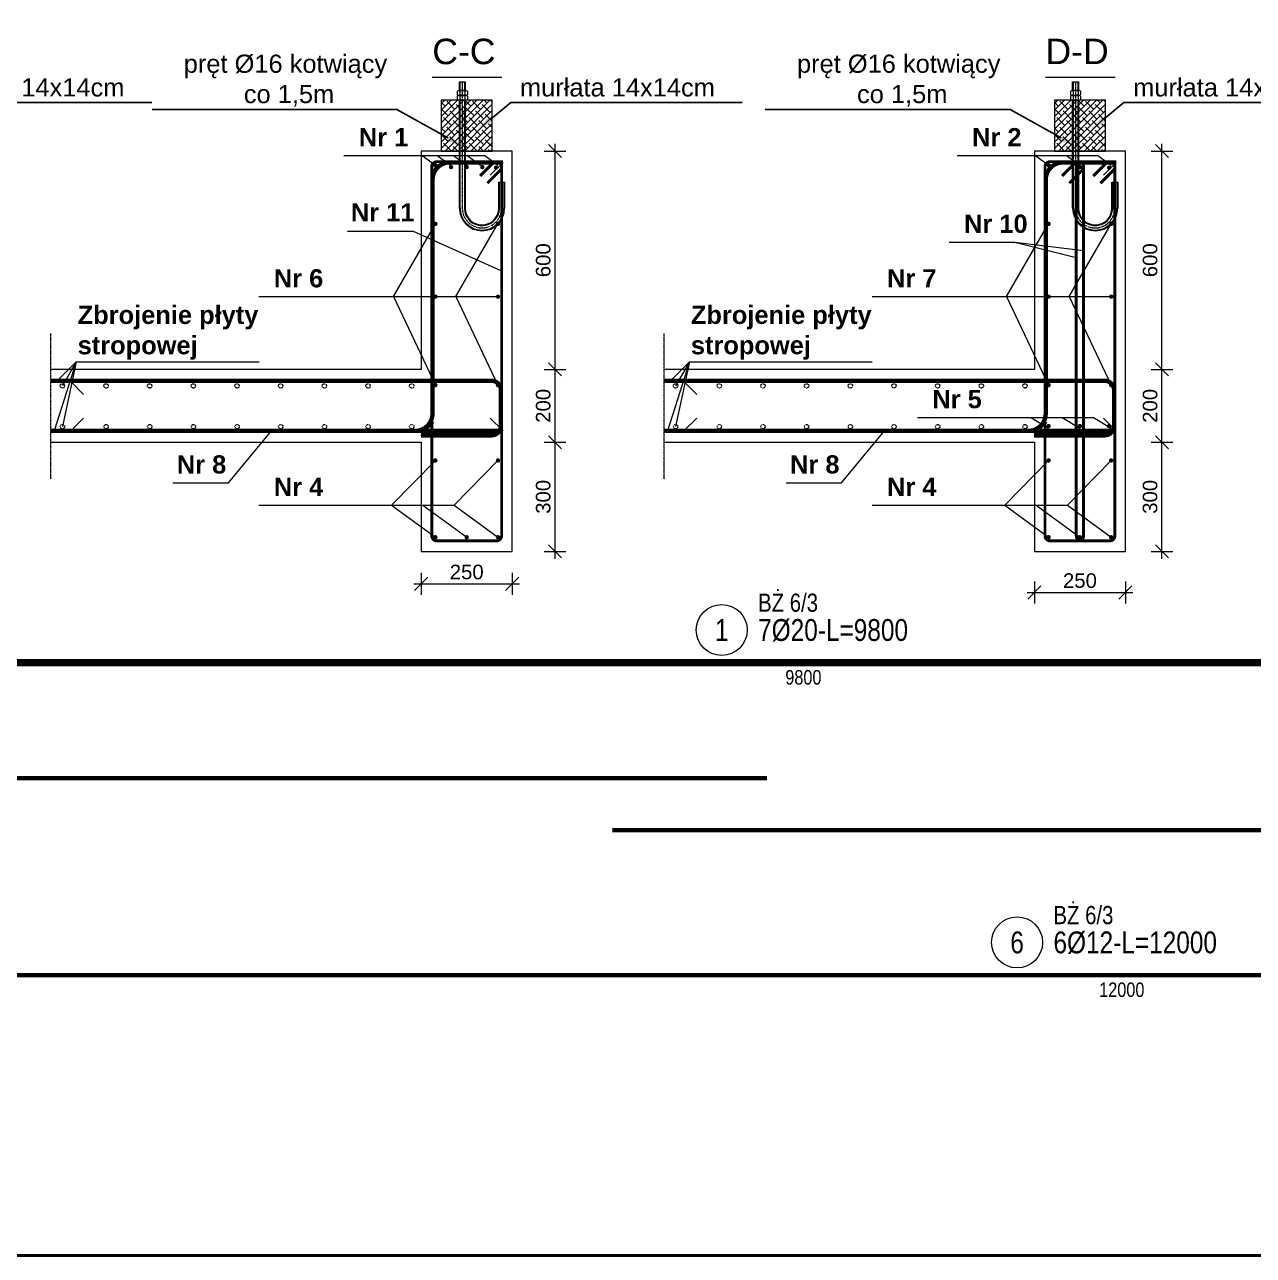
# Model space of a CAD drawing. Header units: millimetres. Extents: x 647 to 146539, y -131215 to 59.
# Drawn here: x 69720 to 73096, y -12172 to -8790 of the extents above; entities that cross this region are included whole.
import ezdxf
from ezdxf import colors
from ezdxf.entities.mleader import LeaderData, LeaderLine
from ezdxf.enums import TextEntityAlignment as Align
from ezdxf.math import Vec2, Vec3

# ---------------------------------------------------------------- set-up
doc = ezdxf.new("R2010")
doc.units = ezdxf.units.MM
doc.linetypes.add('DASHDOT', pattern=[1, 0.5, -0.25, 0, -0.25])
doc.linetypes.add('DASHED', pattern=[0.75, 0.5, -0.25])
doc.layers.get('Defpoints').update_dxf_attribs({"color": 2, "lineweight": 50})
for name, color, linetype, lineweight in [('e-cad_opisy', 2, 'Continuous', 18), ('e-cad_prety_widok', 1, 'Continuous', 40), ('G-Bloki', 221, 'Continuous', 5), ('G-Kreskowanie', 9, 'Continuous', 5), ('G-Obrys', 3, 'Continuous', 20), ('G-Opisy', 2, 'Continuous', 18), ('G-Osie', 6, 'DASHDOT', 9), ('G-Podkład', 9, 'Continuous', 13), ('G-Przerywana', 8, 'DASHED', 15), ('G-Ramka', 5, 'Continuous', 40), ('G-Wymiary', 4, 'Continuous', 9)]:
    doc.layers.add(name, color=color, linetype=linetype, lineweight=lineweight)
doc.layers.add('e-cad_rzutnie', color=61, linetype='Continuous', lineweight=5, plot=False)
doc.layers.add('G-Prety', color=1, linetype='Continuous')
doc.styles.add('Arial-GG', font='arial.ttf')
doc.styles.add('e-cad_1', font='arial.ttf')
doc.styles.get("Standard").update_dxf_attribs({"font": 'arial.ttf'})
doc.dimstyles.new('e-cad_1_20_[mm]', dxfattribs={"dimscale": 20, "dimtxt": 2, "dimasz": 1.8, "dimexe": 1.5, "dimexo": 0, "dimgap": 0.6, "dimtad": 1, "dimdec": 1, "dimrnd": 1, "dimtxsty": 'Arial-GG', "dimblk": 'OBLIQUE', "dimcen": 0, "dimdle": 1, "dimclrd": 4, "dimclre": 4, "dimclrt": 7, "dimadec": 1, "dimazin": 0, "dimtfac": 1, "dimtdec": 1, "dimtix": 1, "dimtmove": 0, "dimatfit": 2, "dimfxl": 1.5, "dimfxlon": 1, "dimlwd": -1, "dimlwe": -1, "dimarcsym": 0})

# ---------------------------------------------------------------- blocks, each defined once
blk = doc.blocks.new('_Oblique')
at = {"color": 0, "linetype": 'ByBlock', "lineweight": -2}
blk.add_line((-0.5, -0.5), (0.5, 0.5), dxfattribs=at)
blk = doc.blocks.new('*D792')
at = {"layer": 'Defpoints', "color": 0, "ltscale": 0.8, "transparency": 16777216}
for p in [(72494.4, -9937.7), (72844.7, -9937.7), (72744.4, -10237.7)]:
    blk.add_point(p, dxfattribs=at)
at = {"layer": 'G-Wymiary', "color": 4, "ltscale": 0.8, "transparency": 16777216}
for p, q in [((72814.7, -9937.7), (72874.7, -9937.7)), ((72844.7, -10257.7), (72844.7, -9917.7)), ((72814.7, -10237.7), (72874.7, -10237.7))]:
    blk.add_line(p, q, dxfattribs=at)
at = {"layer": 'G-Wymiary', "color": 4, "ltscale": 0.8, "transparency": 16777216, "xscale": 36, "yscale": 36, "zscale": 36}
for p, rotation in [((72844.7, -9937.7), 90), ((72844.7, -10237.7), 270)]:
    blk.add_blockref('_Oblique', p, dxfattribs=dict(at, rotation=rotation))
at = {"layer": 'G-Wymiary', "color": 7, "ltscale": 0.8, "transparency": 16777216, "insert": (72812.2, -10087.7), "char_height": 40, "attachment_point": 5, "rotation": 90, "style": 'Arial-GG'}
blk.add_mtext('300', dxfattribs=at)
blk = doc.blocks.new('*D793')
at = {"layer": 'Defpoints', "color": 0, "ltscale": 0.8, "transparency": 16777216}
for p in [(72494.4, -9737.7), (72844.7, -9737.7), (72494.4, -9937.7)]:
    blk.add_point(p, dxfattribs=at)
at = {"layer": 'G-Wymiary', "color": 4, "ltscale": 0.8, "transparency": 16777216}
for p, q in [((72814.7, -9737.7), (72874.7, -9737.7)), ((72844.7, -9957.7), (72844.7, -9717.7)), ((72814.7, -9937.7), (72874.7, -9937.7))]:
    blk.add_line(p, q, dxfattribs=at)
at = {"layer": 'G-Wymiary', "color": 4, "ltscale": 0.8, "transparency": 16777216, "xscale": 36, "yscale": 36, "zscale": 36}
for p, rotation in [((72844.7, -9737.7), 90), ((72844.7, -9937.7), 270)]:
    blk.add_blockref('_Oblique', p, dxfattribs=dict(at, rotation=rotation))
at = {"layer": 'G-Wymiary', "color": 7, "ltscale": 0.8, "transparency": 16777216, "insert": (72812.3, -9837.7), "char_height": 40, "attachment_point": 5, "rotation": 90, "style": 'Arial-GG'}
blk.add_mtext('200', dxfattribs=at)
blk = doc.blocks.new('*D794')
at = {"layer": 'Defpoints', "color": 0, "ltscale": 0.8, "transparency": 16777216}
for p in [(72744.4, -9137.7), (72844.7, -9137.7), (72494.4, -9737.7)]:
    blk.add_point(p, dxfattribs=at)
at = {"layer": 'G-Wymiary', "color": 4, "ltscale": 0.8, "transparency": 16777216}
for p, q in [((72844.7, -9757.7), (72844.7, -9117.7)), ((72814.7, -9137.7), (72874.7, -9137.7)), ((72814.7, -9737.7), (72874.7, -9737.7))]:
    blk.add_line(p, q, dxfattribs=at)
at = {"layer": 'G-Wymiary', "color": 4, "ltscale": 0.8, "transparency": 16777216, "xscale": 36, "yscale": 36, "zscale": 36}
for p, rotation in [((72844.7, -9137.7), 90), ((72844.7, -9737.7), 270)]:
    blk.add_blockref('_Oblique', p, dxfattribs=dict(at, rotation=rotation))
at = {"layer": 'G-Wymiary', "color": 7, "ltscale": 0.8, "transparency": 16777216, "insert": (72812.3, -9437.7), "char_height": 40, "attachment_point": 5, "rotation": 90, "style": 'Arial-GG'}
blk.add_mtext('600', dxfattribs=at)
blk = doc.blocks.new('*D795')
at = {"layer": 'Defpoints', "color": 0, "ltscale": 0.8, "transparency": 16777216}
for p in [(72494.4, -10237.7), (72744.4, -10237.7), (72744.4, -10350.5)]:
    blk.add_point(p, dxfattribs=at)
at = {"layer": 'G-Wymiary', "color": 4, "ltscale": 0.8, "transparency": 16777216}
for p, q in [((72494.4, -10320.5), (72494.4, -10380.5)), ((72744.4, -10320.5), (72744.4, -10380.5)), ((72474.4, -10350.5), (72764.4, -10350.5))]:
    blk.add_line(p, q, dxfattribs=at)
at = {"layer": 'G-Wymiary', "color": 4, "ltscale": 0.8, "transparency": 16777216, "xscale": 36, "yscale": 36, "zscale": 36, "rotation": 180}
blk.add_blockref('_Oblique', (72494.4, -10350.5), dxfattribs=at)
at = {"layer": 'G-Wymiary', "color": 4, "ltscale": 0.8, "transparency": 16777216, "xscale": 36, "yscale": 36, "zscale": 36}
blk.add_blockref('_Oblique', (72744.4, -10350.5), dxfattribs=at)
at = {"layer": 'G-Wymiary', "color": 7, "ltscale": 0.8, "transparency": 16777216, "insert": (72619.4, -10318.1), "char_height": 40, "attachment_point": 5, "style": 'Arial-GG'}
blk.add_mtext('250', dxfattribs=at)
blk = doc.blocks.new('*D796')
at = {"layer": 'Defpoints', "color": 0, "ltscale": 0.8, "transparency": 16777216}
for p in [(70809.4, -9937.7), (71177.1, -9937.7), (71059.4, -10237.7)]:
    blk.add_point(p, dxfattribs=at)
at = {"layer": 'G-Wymiary', "color": 4, "ltscale": 0.8, "transparency": 16777216}
for p, q in [((71147.1, -9937.7), (71207.1, -9937.7)), ((71177.1, -10257.7), (71177.1, -9917.7)), ((71147.1, -10237.7), (71207.1, -10237.7))]:
    blk.add_line(p, q, dxfattribs=at)
at = {"layer": 'G-Wymiary', "color": 4, "ltscale": 0.8, "transparency": 16777216, "xscale": 36, "yscale": 36, "zscale": 36}
for p, rotation in [((71177.1, -9937.7), 90), ((71177.1, -10237.7), 270)]:
    blk.add_blockref('_Oblique', p, dxfattribs=dict(at, rotation=rotation))
at = {"layer": 'G-Wymiary', "color": 7, "ltscale": 0.8, "transparency": 16777216, "insert": (71144.7, -10087.7), "char_height": 40, "attachment_point": 5, "rotation": 90, "style": 'Arial-GG'}
blk.add_mtext('300', dxfattribs=at)
blk = doc.blocks.new('*D797')
at = {"layer": 'Defpoints', "color": 0, "ltscale": 0.8, "transparency": 16777216}
for p in [(70809.4, -9737.7), (71177.1, -9737.7), (70809.4, -9937.7)]:
    blk.add_point(p, dxfattribs=at)
at = {"layer": 'G-Wymiary', "color": 4, "ltscale": 0.8, "transparency": 16777216}
for p, q in [((71147.1, -9737.7), (71207.1, -9737.7)), ((71177.1, -9957.7), (71177.1, -9717.7)), ((71147.1, -9937.7), (71207.1, -9937.7))]:
    blk.add_line(p, q, dxfattribs=at)
at = {"layer": 'G-Wymiary', "color": 4, "ltscale": 0.8, "transparency": 16777216, "xscale": 36, "yscale": 36, "zscale": 36}
for p, rotation in [((71177.1, -9737.7), 90), ((71177.1, -9937.7), 270)]:
    blk.add_blockref('_Oblique', p, dxfattribs=dict(at, rotation=rotation))
at = {"layer": 'G-Wymiary', "color": 7, "ltscale": 0.8, "transparency": 16777216, "insert": (71144.7, -9837.7), "char_height": 40, "attachment_point": 5, "rotation": 90, "style": 'Arial-GG'}
blk.add_mtext('200', dxfattribs=at)
blk = doc.blocks.new('*D798')
at = {"layer": 'Defpoints', "color": 0, "ltscale": 0.8, "transparency": 16777216}
for p in [(71059.4, -9137.7), (71177.1, -9137.7), (70809.4, -9737.7)]:
    blk.add_point(p, dxfattribs=at)
at = {"layer": 'G-Wymiary', "color": 4, "ltscale": 0.8, "transparency": 16777216}
for p, q in [((71177.1, -9757.7), (71177.1, -9117.7)), ((71147.1, -9137.7), (71207.1, -9137.7)), ((71147.1, -9737.7), (71207.1, -9737.7))]:
    blk.add_line(p, q, dxfattribs=at)
at = {"layer": 'G-Wymiary', "color": 4, "ltscale": 0.8, "transparency": 16777216, "xscale": 36, "yscale": 36, "zscale": 36}
for p, rotation in [((71177.1, -9137.7), 90), ((71177.1, -9737.7), 270)]:
    blk.add_blockref('_Oblique', p, dxfattribs=dict(at, rotation=rotation))
at = {"layer": 'G-Wymiary', "color": 7, "ltscale": 0.8, "transparency": 16777216, "insert": (71144.7, -9437.7), "char_height": 40, "attachment_point": 5, "rotation": 90, "style": 'Arial-GG'}
blk.add_mtext('600', dxfattribs=at)
blk = doc.blocks.new('*D799')
at = {"layer": 'Defpoints', "color": 0, "ltscale": 0.8, "transparency": 16777216}
for p in [(70809.4, -10237.7), (71059.4, -10237.7), (71059.4, -10326.8)]:
    blk.add_point(p, dxfattribs=at)
at = {"layer": 'G-Wymiary', "color": 4, "ltscale": 0.8, "transparency": 16777216}
for p, q in [((70809.4, -10296.8), (70809.4, -10356.8)), ((71059.4, -10296.8), (71059.4, -10356.8)), ((70789.4, -10326.8), (71079.4, -10326.8))]:
    blk.add_line(p, q, dxfattribs=at)
at = {"layer": 'G-Wymiary', "color": 4, "ltscale": 0.8, "transparency": 16777216, "xscale": 36, "yscale": 36, "zscale": 36, "rotation": 180}
blk.add_blockref('_Oblique', (70809.4, -10326.8), dxfattribs=at)
at = {"layer": 'G-Wymiary', "color": 4, "ltscale": 0.8, "transparency": 16777216, "xscale": 36, "yscale": 36, "zscale": 36}
blk.add_blockref('_Oblique', (71059.4, -10326.8), dxfattribs=at)
at = {"layer": 'G-Wymiary', "color": 7, "ltscale": 0.8, "transparency": 16777216, "insert": (70934.4, -10294.4), "char_height": 40, "attachment_point": 5, "style": 'Arial-GG'}
blk.add_mtext('250', dxfattribs=at)
blk = doc.blocks.new('e-cad_ZelbetOpis_7')
blk.add_circle((5, 4.5), 3.5)
at = {"layer": 'e-cad_opisy', "style": 'e-cad_1', "width": 0.8}
blk.add_attdef('NR', text='', height=3, dxfattribs=at).set_placement((5, 3), align=Align.CENTER)
for tag, p in [('OPIS_1', (10, 3)), ('UWAGI', (10, -6))]:
    blk.add_attdef(tag, p, '', height=3, dxfattribs=at)
at = {"layer": 'e-cad_opisy', "style": 'e-cad_1', "width": 0.8, "flags": 1}
for tag, p in [('SREDNICA', (0, -15)), ('DLUGOSC', (0, -20)), ('SZT', (0, -25)), ('GATUNEK_STALI', (0, -30)), ('KLASA_STALI', (0, -35)), ('OPIS_2', (0, -40)), ('KOD', (0, -50)), ('HAK_1', (0, -55)), ('HAK_2', (0, -60)), ('A', (0, -65)), ('B', (0, -70)), ('C', (0, -75)), ('D', (0, -80)), ('E', (0, -85)), ('F', (0, -90)), ('R', (0, -95)), ('HAK_1_DLUGOSC', (0, -100)), ('HAK_2_DLUGOSC', (0, -105)), ('KIERUNEK', (0, -110))]:
    blk.add_attdef(tag, p, '', height=3, dxfattribs=at)
at = {"layer": 'e-cad_rzutnie', "style": 'e-cad_1', "width": 0.8}
blk.add_attdef('POZYCJA', (10, 7), '', height=2.5, dxfattribs=at)

msp = doc.modelspace()

# ---------------------------------------------------------------- hatches: boundary and pattern name
at = {"layer": 'G-Kreskowanie', "ltscale": 0.8}
h = msp.add_hatch(dxfattribs=at)
h.set_pattern_fill('ANSI38', color=256, scale=100, style=0)
h.set_pattern_definition([(45, (-1464916.787, 750144.358), (-8.838834765, 8.838834765), []), (135, (-1464916.787, 750144.358), (-26.51650429, 8.838834765), [31.25, -18.75])])
h.paths.add_polyline_path([(70864.37, -8997.73), (70864.37, -9137.73), (71004.37, -9137.73), (71004.37, -8997.73)])
h = msp.add_hatch(dxfattribs=at)
h.set_pattern_fill('ANSI38', color=256, scale=100, style=0)
h.set_pattern_definition([(45, (-1463231.76, 750144.358), (-8.838834765, 8.838834765), []), (135, (-1463231.76, 750144.358), (-26.51650429, 8.838834765), [31.25, -18.75])])
h.paths.add_polyline_path([(72549.4, -8997.73), (72549.4, -9137.73), (72689.4, -9137.73), (72689.4, -8997.73)])
at = {"layer": 'G-Kreskowanie'}
h = msp.add_hatch(color=256, dxfattribs=at)
edge = h.paths.add_edge_path()
edge.add_arc((70848.36, -9176.72), 6, 0, 360)
h = msp.add_hatch(color=256, dxfattribs=at)
edge = h.paths.add_edge_path()
edge.add_arc((70891.36, -9181.7), 6, 0, 360)
h = msp.add_hatch(color=256, dxfattribs=at)
edge = h.paths.add_edge_path()
edge.add_arc((70934.36, -9181.7), 6, 0, 360)
h = msp.add_hatch(color=256, dxfattribs=at)
edge = h.paths.add_edge_path()
edge.add_arc((70977.36, -9181.7), 6, 0, 360)
h = msp.add_hatch(color=256, dxfattribs=at)
edge = h.paths.add_edge_path()
edge.add_arc((71014.94, -9183.34), 6, 0, 360)
h = msp.add_hatch(color=256, dxfattribs=at)
edge = h.paths.add_edge_path()
edge.add_arc((72533.39, -9176.72), 6, 0, 360)
h = msp.add_hatch(color=256, dxfattribs=at)
edge = h.paths.add_edge_path()
edge.add_arc((72619.39, -9181.7), 6, 0, 360)
h = msp.add_hatch(color=256, dxfattribs=at)
edge = h.paths.add_edge_path()
edge.add_arc((72699.96, -9183.34), 6, 0, 360)
h = msp.add_hatch(color=256, dxfattribs=at)
edge = h.paths.add_edge_path()
edge.add_arc((70848.36, -9337.72), 6, 0, 360)
h = msp.add_hatch(color=256, dxfattribs=at)
edge = h.paths.add_edge_path()
edge.add_arc((71020.36, -9337.72), 6, 0, 360)
h = msp.add_hatch(color=256, dxfattribs=at)
edge = h.paths.add_edge_path()
edge.add_arc((72533.39, -9337.72), 6, 0, 360)
h = msp.add_hatch(color=256, dxfattribs=at)
edge = h.paths.add_edge_path()
edge.add_arc((72705.39, -9337.72), 6, 0, 360)
h = msp.add_hatch(color=256, dxfattribs=at)
edge = h.paths.add_edge_path()
edge.add_arc((70848.36, -9537.72), 6, 0, 360)
h = msp.add_hatch(color=256, dxfattribs=at)
edge = h.paths.add_edge_path()
edge.add_arc((71020.36, -9537.72), 6, 0, 360)
h = msp.add_hatch(color=256, dxfattribs=at)
edge = h.paths.add_edge_path()
edge.add_arc((72533.39, -9537.72), 6, 0, 360)
h = msp.add_hatch(color=256, dxfattribs=at)
edge = h.paths.add_edge_path()
edge.add_arc((72705.39, -9537.72), 6, 0, 360)
h = msp.add_hatch(color=256, dxfattribs=at)
edge = h.paths.add_edge_path()
edge.add_arc((70848.36, -9780.72), 6, 0, 360)
h = msp.add_hatch(color=256, dxfattribs=at)
edge = h.paths.add_edge_path()
edge.add_arc((71020.36, -9780.72), 6, 0, 360)
h = msp.add_hatch(color=256, dxfattribs=at)
edge = h.paths.add_edge_path()
edge.add_arc((72533.39, -9780.72), 6, 0, 360)
h = msp.add_hatch(color=256, dxfattribs=at)
edge = h.paths.add_edge_path()
edge.add_arc((72705.39, -9780.72), 6, 0, 360)
h = msp.add_hatch(color=256, dxfattribs=at)
edge = h.paths.add_edge_path()
edge.add_arc((72533.39, -9893.21), 6, 0, 360)
h = msp.add_hatch(color=256, dxfattribs=at)
edge = h.paths.add_edge_path()
edge.add_arc((72619.39, -9893.21), 6, 0, 360)
h = msp.add_hatch(color=256, dxfattribs=at)
edge = h.paths.add_edge_path()
edge.add_arc((72699.34, -9893.41), 6, 0, 360)
h = msp.add_hatch(color=256, dxfattribs=at)
edge = h.paths.add_edge_path()
edge.add_arc((70848.36, -9987.72), 6, 0, 360)
h = msp.add_hatch(color=256, dxfattribs=at)
edge = h.paths.add_edge_path()
edge.add_arc((71020.36, -9987.72), 6, 0, 360)
h = msp.add_hatch(color=256, dxfattribs=at)
edge = h.paths.add_edge_path()
edge.add_arc((72533.39, -9987.72), 6, 0, 360)
h = msp.add_hatch(color=256, dxfattribs=at)
edge = h.paths.add_edge_path()
edge.add_arc((72705.39, -9987.72), 6, 0, 360)
h = msp.add_hatch(color=256, dxfattribs=at)
edge = h.paths.add_edge_path()
edge.add_arc((70848.36, -10198.72), 6, 0, 360)
h = msp.add_hatch(color=256, dxfattribs=at)
edge = h.paths.add_edge_path()
edge.add_arc((70934.36, -10198.72), 6, 0, 360)
h = msp.add_hatch(color=256, dxfattribs=at)
edge = h.paths.add_edge_path()
edge.add_arc((71020.36, -10198.72), 6, 0, 360)
h = msp.add_hatch(color=256, dxfattribs=at)
edge = h.paths.add_edge_path()
edge.add_arc((72533.39, -10198.72), 6, 0, 360)
h = msp.add_hatch(color=256, dxfattribs=at)
edge = h.paths.add_edge_path()
edge.add_arc((72619.39, -10198.72), 6, 0, 360)
h = msp.add_hatch(color=256, dxfattribs=at)
edge = h.paths.add_edge_path()
edge.add_arc((72705.39, -10198.72), 6, 0, 360)

# ---------------------------------------------------------------- linework, layer by layer
at = {"layer": 'e-cad_prety_widok', "ltscale": 0.8, "const_width": 12}
for points in [[(71034.37, -9168.73), (70888.37, -9168.73, 0.4142136), (70840.37, -9216.73), (70840.37, -9858.73, -0.4142136), (70792.37, -9906.73), (69846.37, -9906.73)], [(72719.4, -9168.73), (72573.4, -9168.73, 0.4142136), (72525.4, -9216.73), (72525.4, -9858.73, -0.4142136), (72477.4, -9906.73), (71531.4, -9906.73)]]:
    msp.add_lwpolyline(points, format="xyb", dxfattribs=at)
at = {"layer": 'e-cad_prety_widok'}
for points, const_width in [([(76759.5, -10543.54), (66959.5, -10543.54)], 20), ([(71759.5, -10860.92), (66734.5, -10860.92)], 12)]:
    msp.add_lwpolyline(points, dxfattribs=dict(at, const_width=const_width))
for points in [[(79634.5, -11003.11, 12, 12, 0), (71334.5, -11003.11, 14.11, 14.11, 0)], [(78734.5, -11401.81, 12, 12, 0), (66734.5, -11401.81, 14.11, 14.11, 0)]]:
    msp.add_lwpolyline(points, format="xyseb", dxfattribs=at)
at = {"layer": 'G-Obrys', "ltscale": 0.8}
for p, q in [((70999.01, -9204.08), (71034.37, -9168.73)), ((72684.04, -9204.08), (72719.4, -9168.73)), ((69881.73, -9806.29), (69846.37, -9770.93)), ((71566.75, -9806.29), (71531.4, -9770.93)), ((69881.73, -9871.37), (69846.37, -9906.73)), ((70999.01, -9871.37), (71034.37, -9906.73)), ((71566.75, -9871.37), (71531.4, -9906.73)), ((72684.04, -9871.37), (72719.4, -9906.73)), ((70808.37, -9918.73), (70843.73, -9883.37)), ((72493.4, -9918.73), (72528.75, -9883.37))]:
    msp.add_line(p, q, dxfattribs=at)
at = {"layer": 'G-Obrys'}
for points in [[(69791.68, -9937.73), (70809.37, -9937.73), (70809.37, -10237.73), (71059.37, -10237.73), (71059.37, -9137.73), (70809.37, -9137.73), (70809.37, -9737.73), (69791.68, -9737.73)], [(71476.7, -9937.73), (72494.4, -9937.73), (72494.4, -10237.73), (72744.4, -10237.73), (72744.4, -9137.73), (72494.4, -9137.73), (72494.4, -9737.73), (71476.7, -9737.73)]]:
    msp.add_lwpolyline(points, dxfattribs=at)
at = {"layer": 'G-Opisy'}
for p, q in [((70839.74, -8934.68), (71031.36, -8934.68)), ((72524.77, -8934.68), (72716.39, -8934.68)), ((70596.94, -9150.08), (70983.9, -9150.08)), ((70811.9, -9150.08), (70848.36, -9176.72)), ((70853.05, -9150.08), (70889.52, -9176.72)), ((70897.9, -9150.08), (70934.36, -9176.72)), ((70936.05, -9150.08), (70972.52, -9176.72)), ((70983.9, -9150.08), (71020.36, -9176.72)), ((72281.97, -9150.08), (72668.93, -9150.08)), ((72496.93, -9150.08), (72533.39, -9176.72)), ((72582.93, -9150.08), (72619.39, -9176.72)), ((72668.93, -9150.08), (72705.39, -9176.72)), ((70606.4, -9357.46), (70786.92, -9357.46)), ((70732.9, -9537.73), (70848.37, -9337.73)), ((70786.92, -9357.46), (71030.37, -9467.13)), ((70904.9, -9537.73), (71020.37, -9337.73)), ((72417.93, -9537.73), (72533.4, -9337.73)), ((72589.93, -9537.73), (72705.4, -9337.73)), ((72259.92, -9387.9), (72440.44, -9387.9)), ((72440.44, -9387.9), (72609.4, -9430.28)), ((72440.44, -9387.9), (72629.4, -9410.52)), ((70363.29, -9537.73), (70650.85, -9537.73)), ((70650.85, -9537.73), (71020.37, -9537.73)), ((70650.85, -9537.73), (70904.9, -9537.73)), ((70732.9, -9537.73), (70848.37, -9780.73)), ((70848.37, -9537.73), (70848.37, -9537.73)), ((70904.9, -9537.73), (71020.37, -9780.73)), ((71020.37, -9537.73), (71020.37, -9537.73)), ((72048.32, -9537.73), (72335.88, -9537.73)), ((72335.88, -9537.73), (72705.4, -9537.73)), ((72335.88, -9537.73), (72589.93, -9537.73)), ((72417.93, -9537.73), (72533.4, -9780.73)), ((72533.4, -9537.73), (72533.4, -9537.73)), ((72589.93, -9537.73), (72705.4, -9780.73)), ((72705.4, -9537.73), (72705.4, -9537.73)), ((69861.15, -9716.4), (69800.94, -9906.73)), ((69861.15, -9716.4), (69809.44, -9768.73)), ((69861.15, -9716.4), (69823.37, -9894.73)), ((69861.15, -9716.4), (69823.37, -9782.93)), ((69861.15, -9716.4), (70363.95, -9716.4)), ((71546.18, -9716.4), (71485.96, -9906.73)), ((71546.18, -9716.4), (71494.47, -9768.73)), ((71546.18, -9716.4), (71508.4, -9894.73)), ((71546.18, -9716.4), (71508.4, -9782.93)), ((71546.18, -9716.4), (72048.98, -9716.4)), ((72172.84, -9869.72), (72532.2, -9869.72)), ((72335.2, -9869.72), (72656.35, -9869.72)), ((72484.35, -9869.72), (72533.39, -9898.72)), ((72532.2, -9869.72), (72609.54, -9869.72)), ((72570.35, -9869.72), (72619.39, -9898.72)), ((72656.35, -9869.72), (72705.39, -9898.72)), ((70279.47, -10049.18), (70397.6, -9906.73)), ((71964.49, -10049.18), (72082.63, -9906.73)), ((70728.18, -10110.92), (70848.36, -9987.72)), ((70900.18, -10110.92), (71020.36, -9987.72)), ((72413.21, -10110.92), (72533.39, -9987.72)), ((72585.21, -10110.92), (72705.39, -9987.72)), ((70126.9, -10049.18), (70279.47, -10049.18)), ((71811.93, -10049.18), (71964.49, -10049.18)), ((70363.28, -10110.92), (70650.84, -10110.92)), ((70650.84, -10110.92), (70814.18, -10110.92)), ((70650.84, -10110.92), (70900.18, -10110.92)), ((70728.18, -10110.92), (70848.36, -10198.72)), ((70814.18, -10110.92), (70934.36, -10198.72)), ((70900.18, -10110.92), (71020.36, -10198.72)), ((72048.31, -10110.92), (72335.87, -10110.92)), ((72335.87, -10110.92), (72499.21, -10110.92)), ((72335.87, -10110.92), (72585.21, -10110.92)), ((72413.21, -10110.92), (72533.39, -10198.72)), ((72499.21, -10110.92), (72619.39, -10198.72)), ((72585.21, -10110.92), (72705.39, -10198.72))]:
    msp.add_line(p, q, dxfattribs=at)
at = {"layer": 'G-Opisy', "ltscale": 0.8}
for points in [[(70864.37, -8997.73), (70864.37, -9137.73), (71004.37, -9137.73), (71004.37, -8997.73), (70864.37, -8997.73)], [(72549.4, -8997.73), (72549.4, -9137.73), (72689.4, -9137.73), (72689.4, -8997.73), (72549.4, -8997.73)]]:
    msp.add_lwpolyline(points, dxfattribs=at)
at = {"layer": 'G-Osie', "ltscale": 0.2}
for points in [[(70922.37, -8947.73), (70922.37, -9294.73, 0.4142136), (70976.37, -9348.73), (70976.37, -9348.73, 0.4142136), (71030.37, -9294.73), (71030.37, -9222.73)], [(72607.4, -8947.73), (72607.4, -9294.73, 0.4142136), (72661.4, -9348.73), (72661.4, -9348.73, 0.4142136), (72715.4, -9294.73), (72715.4, -9222.73)]]:
    msp.add_lwpolyline(points, format="xyb", dxfattribs=at)
at = {"layer": 'G-Podkład', "ltscale": 50}
for p, q in [((70908.52, -8973.73), (70908.52, -8982.73)), ((70908.52, -8986.73), (70908.52, -8995.73)), ((70932.76, -8971.73), (70911.98, -8971.73)), ((70932.76, -8984.73), (70911.98, -8984.73)), ((70932.76, -8984.73), (70911.98, -8984.73)), ((70915.44, -8984.73), (70911.98, -8984.73)), ((70915.44, -8973.73), (70915.44, -8982.73)), ((70915.44, -8984.73), (70929.29, -8984.73)), ((70915.44, -8986.73), (70915.44, -8995.73)), ((70929.29, -8973.73), (70929.29, -8982.73)), ((70932.76, -8984.73), (70929.29, -8984.73)), ((70929.29, -8986.73), (70929.29, -8995.73)), ((70936.22, -8973.73), (70936.22, -8982.73)), ((70936.22, -8986.73), (70936.22, -8995.73)), ((72593.55, -8973.73), (72593.55, -8982.73)), ((72593.55, -8986.73), (72593.55, -8995.73)), ((72617.78, -8971.73), (72597.01, -8971.73)), ((72617.78, -8984.73), (72597.01, -8984.73)), ((72617.78, -8984.73), (72597.01, -8984.73)), ((72600.47, -8984.73), (72597.01, -8984.73)), ((72600.47, -8973.73), (72600.47, -8982.73)), ((72600.47, -8984.73), (72614.32, -8984.73)), ((72600.47, -8986.73), (72600.47, -8995.73)), ((72614.32, -8973.73), (72614.32, -8982.73)), ((72617.78, -8984.73), (72614.32, -8984.73)), ((72614.32, -8986.73), (72614.32, -8995.73)), ((72621.25, -8973.73), (72621.25, -8982.73)), ((72621.25, -8986.73), (72621.25, -8995.73)), ((70932.76, -8997.73), (70911.98, -8997.73)), ((70915.44, -8997.73), (70911.98, -8997.73)), ((70915.44, -8997.73), (70929.29, -8997.73)), ((70932.76, -8997.73), (70929.29, -8997.73)), ((72617.78, -8997.73), (72597.01, -8997.73)), ((72600.47, -8997.73), (72597.01, -8997.73)), ((72600.47, -8997.73), (72614.32, -8997.73)), ((72617.78, -8997.73), (72614.32, -8997.73))]:
    msp.add_line(p, q, dxfattribs=at)
for points in [[(70914.37, -8971.73), (70914.37, -8947.73), (70930.37, -8947.73), (70930.37, -8971.73)], [(70916.37, -8971.73), (70916.37, -8947.73), (70928.37, -8947.73), (70928.37, -8971.73)], [(72599.4, -8971.73), (72599.4, -8947.73), (72615.4, -8947.73), (72615.4, -8971.73)], [(72601.4, -8971.73), (72601.4, -8947.73), (72613.4, -8947.73), (72613.4, -8971.73)], [(70914.37, -9294.73), (70914.37, -8997.73)], [(70916.37, -9294.73), (70916.37, -8997.73)], [(70928.37, -8997.73), (70928.37, -9294.73)], [(70930.37, -8997.73), (70930.37, -9294.73)], [(72599.4, -9294.73), (72599.4, -8997.73)], [(72601.4, -9294.73), (72601.4, -8997.73)], [(72613.4, -8997.73), (72613.4, -9294.73)], [(72615.4, -8997.73), (72615.4, -9294.73)], [(71022.37, -9294.73), (71022.37, -9222.73), (71038.37, -9222.73), (71038.37, -9294.73)], [(71024.37, -9294.73), (71024.37, -9222.73), (71036.37, -9222.73), (71036.37, -9294.73)], [(72707.4, -9294.73), (72707.4, -9222.73), (72723.4, -9222.73), (72723.4, -9294.73)], [(72709.4, -9294.73), (72709.4, -9222.73), (72721.4, -9222.73), (72721.4, -9294.73)]]:
    msp.add_lwpolyline(points, dxfattribs=at)
for centre, radius, start, end in [((70911.98, -8975.72), 4, 29.97705, 150.02295), ((70911.98, -8980.73), 4, 209.97705, 330.02295), ((70911.98, -8988.72), 4, 29.97705, 150.02295), ((70922.37, -8984.72), 12.99, 57.78165, 122.21835), ((70922.37, -8971.74), 12.99, 237.78165, 302.21835), ((70922.37, -8997.72), 12.99, 57.78165, 122.21835), ((70932.76, -8975.72), 4, 29.97705, 150.02295), ((70929.29, -8973.73), 0, 270, 25.5633), ((70932.76, -8980.73), 4, 209.97705, 330.02295), ((70929.29, -8982.73), 0, 334.4367, 90), ((70932.76, -8988.72), 4, 29.97705, 150.02295), ((70929.29, -8986.73), 0, 270, 25.5633), ((72597.01, -8975.72), 4, 29.97705, 150.02295), ((72597.01, -8980.73), 4, 209.97705, 330.02295), ((72597.01, -8988.72), 4, 29.97705, 150.02295), ((72607.4, -8984.72), 12.99, 57.78165, 122.21835), ((72607.4, -8971.74), 12.99, 237.78165, 302.21835), ((72607.4, -8997.72), 12.99, 57.78165, 122.21835), ((72617.78, -8975.72), 4, 29.97705, 150.02295), ((72614.32, -8973.73), 0, 270, 25.5633), ((72617.78, -8980.73), 4, 209.97705, 330.02295), ((72614.32, -8982.73), 0, 334.4367, 90), ((72617.78, -8988.72), 4, 29.97705, 150.02295), ((72614.32, -8986.73), 0, 270, 25.5633), ((70911.98, -8993.73), 4, 209.97705, 330.02295), ((70922.37, -8984.74), 12.99, 237.78165, 302.21835), ((70932.76, -8993.73), 4, 209.97705, 330.02295), ((70929.29, -8995.73), 0, 334.4367, 90), ((72597.01, -8993.73), 4, 209.97705, 330.02295), ((72607.4, -8984.74), 12.99, 237.78165, 302.21835), ((72617.78, -8993.73), 4, 209.97705, 330.02295), ((72614.32, -8995.73), 0, 334.4367, 90), ((70976.37, -9294.73), 62, 180, 0), ((70976.37, -9294.73), 60, 180, 0), ((70976.37, -9294.73), 48, 180, 0), ((70976.37, -9294.73), 46, 180, 0), ((72661.4, -9294.73), 62, 180, 0), ((72661.4, -9294.73), 60, 180, 0), ((72661.4, -9294.73), 48, 180, 0), ((72661.4, -9294.73), 46, 180, 0)]:
    msp.add_arc(centre, radius, start, end, dxfattribs=at)
at = {"layer": 'G-Prety', "const_width": 8}
for points in [[(70971.12, -9206.19), (71006.47, -9170.83, -0.66811), (71030.37, -9180.73), (71030.37, -10194.73, -0.413797), (71016.37, -10208.73), (70852.37, -10208.73, -0.413797), (70838.37, -10194.73), (70838.37, -9180.73, -0.413797), (70852.37, -9166.73), (71016.37, -9166.73, -0.66811), (71026.27, -9190.63), (70990.91, -9225.98)], [(72570.15, -9206.19), (72605.5, -9170.83, -0.66811), (72629.4, -9180.73), (72629.4, -10194.73, -0.413797), (72615.4, -10208.73), (72537.4, -10208.73, -0.413797), (72523.4, -10194.73), (72523.4, -9180.73, -0.413797), (72537.4, -9166.73), (72615.4, -9166.73, -0.66811), (72625.3, -9190.63), (72589.94, -9225.98)], [(72656.15, -9206.19), (72691.5, -9170.83, -0.66811), (72715.4, -9180.73), (72715.4, -10194.73, -0.413797), (72701.4, -10208.73), (72623.4, -10208.73, -0.413797), (72609.4, -10194.73), (72609.4, -9180.73, -0.413797), (72623.4, -9166.73), (72701.4, -9166.73, -0.66811), (72711.3, -9190.63), (72675.94, -9225.98)]]:
    msp.add_lwpolyline(points, format="xyb", dxfattribs=at)
at = {"layer": 'G-Przerywana', "ltscale": 0.02}
for p, q in [((69791.68, -10038.83), (69791.68, -9638.83)), ((71476.7, -10038.83), (71476.7, -9638.83))]:
    msp.add_line(p, q, dxfattribs=at)
at = {"layer": 'G-Przerywana', "ltscale": 0.02, "const_width": 12}
for points in [[(70808.37, -9918.73), (71002.37, -9918.73, 0.4142136), (71028.37, -9892.73), (71028.37, -9794.73, 0.4142136), (71002.37, -9768.73), (69791.68, -9768.73)], [(72493.4, -9918.73), (72687.4, -9918.73, 0.4142136), (72713.4, -9892.73), (72713.4, -9794.73, 0.4142136), (72687.4, -9768.73), (71476.7, -9768.73)]]:
    msp.add_lwpolyline(points, format="xyb", dxfattribs=at)
for points in [[(71034.37, -9906.73), (69791.68, -9906.73)], [(72719.4, -9906.73), (71476.7, -9906.73)]]:
    msp.add_lwpolyline(points, dxfattribs=at)
at = {"layer": 'G-Przerywana', "ltscale": 0.02}
for centre in [(69823.37, -9782.93), (69943.37, -9782.93), (70063.37, -9782.93), (70183.37, -9782.93), (70303.37, -9782.93), (70423.37, -9782.93), (70543.37, -9782.93), (70663.37, -9782.93), (70783.37, -9782.93), (71508.4, -9782.93), (71628.4, -9782.93), (71748.4, -9782.93), (71868.4, -9782.93), (71988.4, -9782.93), (72108.4, -9782.93), (72228.4, -9782.93), (72348.4, -9782.93), (72468.4, -9782.93), (69823.37, -9894.73), (69943.37, -9894.73), (70063.37, -9894.73), (70183.37, -9894.73), (70303.37, -9894.73), (70423.37, -9894.73), (70543.37, -9894.73), (70663.37, -9894.73), (70783.37, -9894.73), (71508.4, -9894.73), (71628.4, -9894.73), (71748.4, -9894.73), (71868.4, -9894.73), (71988.4, -9894.73), (72108.4, -9894.73), (72228.4, -9894.73), (72348.4, -9894.73), (72468.4, -9894.73)]:
    msp.add_circle(centre, 6, dxfattribs=at)
at = {"layer": 'G-Ramka', "color": 5}
msp.add_lwpolyline([(59757.36, -6631.74), (59757.36, -12171.74), (101638.55, -12171.74), (101638.55, -6631.74)], close=True, dxfattribs=at)

# ---------------------------------------------------------------- block references
at = {"layer": 'G-Bloki', "ltscale": 0.8, "xscale": 20, "yscale": 20, "zscale": 20}
for p, values in [((71535.14, -10543.54), {'OPIS_1': '7%%c20-L=9800', 'NR': '1', 'POZYCJA': 'BŻ 6/3'}), ((72346.75, -11401.81), {'OPIS_1': '6%%c12-L=12000', 'NR': '6', 'POZYCJA': 'BŻ 6/3'})]:
    msp.add_blockref('e-cad_ZelbetOpis_7', p, dxfattribs=at).add_auto_attribs(values)

# ---------------------------------------------------------------- texts
at = {"layer": 'e-cad_opisy', "ltscale": 0.8, "style": 'e-cad_1', "width": 0.8}
for s, p in [('9800', (71859.5, -10583.54)), ('12000', (72734.5, -11441.81))]:
    msp.add_text(s, height=40, dxfattribs=at).set_placement(p, align=Align.MIDDLE_CENTER)
at = {"layer": 'G-Opisy', "attachment_point": 1}
for s, insert, char_height in [('{\\fArial|b0|i0|c0|p0;C-C}', (70839.74, -8828.96), 70), ('{\\fArial|b0|i0|c0|p0;D-D}', (72524.77, -8828.96), 70), ('{\\fArial|b1|i0|c0|p0;Nr 1}', (70638.02, -9074.57), 50), ('{\\fArial|b1|i0|c0|p0;Nr 2}', (72323.05, -9074.57), 50), ('{\\fArial|b1|i0|c0|p0;Nr 11}', (70616.09, -9280.99), 50), ('{\\fArial|b1|i0|c0|p0;Nr 10}', (72301, -9312.39), 50), ('{\\fArial|b1|i0|c0|p0;Nr 6}', (70404.37, -9462.21), 50), ('{\\fArial|b1|i0|c0|p0;Nr 7}', (72089.4, -9462.21), 50), ('{\\fArial|b1|i0|c0|p0;Zbrojenie płyty\\Pstropowej}', (69865.33, -9562.74), 50), ('{\\fArial|b1|i0|c0|p0;Zbrojenie płyty\\Pstropowej}', (71550.36, -9562.74), 50), ('{\\fArial|b1|i0|c0|p0;Nr 5}', (72213.92, -9794.21), 50), ('{\\fArial|b1|i0|c0|p0;Nr 8}', (70137.86, -9973.66), 50), ('{\\fArial|b1|i0|c0|p0;Nr 8}', (71822.89, -9973.66), 50), ('{\\fArial|b1|i0|c0|p0;Nr 4}', (70404.36, -10035.4), 50), ('{\\fArial|b1|i0|c0|p0;Nr 4}', (72089.39, -10035.4), 50)]:
    msp.add_mtext(s, dxfattribs=dict(at, insert=insert, char_height=char_height))

# ---------------------------------------------------------------- dimensions: what is measured, and where the dimension line sits
at = {"layer": 'G-Wymiary', "ltscale": 0.8}
for base, p1, p2, picture, middle in [((71177.12, -9137.73), (70809.37, -9737.73), (71059.37, -9137.73), '*D798', (71144.69, -9437.73)), ((72844.68, -9137.73), (72494.4, -9737.73), (72744.4, -9137.73), '*D794', (72812.26, -9437.73)), ((71177.12, -9737.73), (70809.37, -9937.73), (70809.37, -9737.73), '*D797', (71144.69, -9837.73)), ((72844.68, -9737.73), (72494.4, -9937.73), (72494.4, -9737.73), '*D793', (72812.26, -9837.73))]:
    dim = msp.add_linear_dim(base=base, p1=p1, p2=p2, angle=90, dimstyle='e-cad_1_20_[mm]', override={"dimtmove": 1}, dxfattribs=at)
    dim.commit()
    dim.dimension.update_dxf_attribs({"geometry": picture, "text_midpoint": middle})
for base, p1, p2, picture, middle in [((71177.12, -9937.73), (71059.37, -10237.73), (70809.37, -9937.73), '*D796', (71144.68, -10087.73)), ((72844.68, -9937.73), (72744.4, -10237.73), (72494.4, -9937.73), '*D792', (72812.25, -10087.73))]:
    dim = msp.add_linear_dim(base=base, p1=p1, p2=p2, angle=90, dimstyle='e-cad_1_20_[mm]', dxfattribs=at)
    dim.commit()
    dim.dimension.update_dxf_attribs({"geometry": picture, "text_midpoint": middle})
for base, p1, p2, picture, middle in [((71059.37, -10326.82), (70809.37, -10237.73), (71059.37, -10237.73), '*D799', (70934.37, -10294.4)), ((72744.4, -10350.51), (72494.4, -10237.73), (72744.4, -10237.73), '*D795', (72619.4, -10318.08))]:
    dim = msp.add_linear_dim(base=base, p1=p1, p2=p2, dimstyle='e-cad_1_20_[mm]', dxfattribs=at)
    dim.commit()
    dim.dimension.update_dxf_attribs({"geometry": picture, "text_midpoint": middle})

# ---------------------------------------------------------------- leaders
at = {"layer": 'G-Opisy', "ltscale": 0.8}
ml = msp.add_multileader_mtext('Standard', dxfattribs=at)
ml.set_content('\\A1;\\pxsm1,qc;pręt %%C16 kotwiący\\P co 1,5m', color=2, style='Arial-GG')
ml.set_leader_properties(color=4)
ml.build(insert=Vec2(0, 0))
ml.multileader.update_dxf_attribs({"text_left_attachment_type": 5, "text_right_attachment_type": 5, "dogleg_length": 2, "arrow_head_size": 50})
ctx = ml.context
ctx.base_point, ctx.char_height, ctx.arrow_head_size, ctx.landing_gap_size, ctx.plane_origin = Vec3(70133.5, -9023.07), 50, 50, 25, Vec3(71245.84, -8788.96)
ctx.left_attachment, ctx.right_attachment, ctx.text_align_type = 5, 5, 1
notes = []
notes.append((ctx, [(0, (1, 1, 0), (70742.32, -9023.07), (-1, 0), 5, [(0, [(70926.08, -9126.2)], 0, [])])]))
ctx.mtext.insert, ctx.mtext.defined_height, ctx.mtext.alignment, ctx.mtext.line_spacing_style, ctx.mtext.flow_direction = Vec3(70436.38, -8872.66), 200, 2, 2, 5
ml = msp.add_multileader_mtext('Standard', dxfattribs=at)
ml.set_content('\\A1;\\pxsm1,qc;pręt %%C16 kotwiący\\P co 1,5m', color=2, style='Arial-GG')
ml.set_leader_properties(color=4)
ml.build(insert=Vec2(0, 0))
ml.multileader.update_dxf_attribs({"text_left_attachment_type": 5, "text_right_attachment_type": 5, "dogleg_length": 2, "arrow_head_size": 50})
ctx = ml.context
ctx.base_point, ctx.char_height, ctx.arrow_head_size, ctx.landing_gap_size, ctx.plane_origin = Vec3(71818.53, -9023.07), 50, 50, 25, Vec3(72930.87, -8788.96)
ctx.left_attachment, ctx.right_attachment, ctx.text_align_type = 5, 5, 1
notes.append((ctx, [(0, (1, 1, 0), (72427.35, -9023.07), (-1, 0), 5, [(0, [(72611.11, -9126.2)], 0, [])])]))
ctx.mtext.insert, ctx.mtext.defined_height, ctx.mtext.alignment, ctx.mtext.line_spacing_style, ctx.mtext.flow_direction = Vec3(72121.41, -8872.66), 200, 2, 2, 5
ml = msp.add_multileader_mtext('Standard', dxfattribs=at)
ml.set_content('\\A1;\\pxsm1,qc;murłata 14x14cm', color=2, style='Arial-GG')
ml.set_leader_properties(color=4)
ml.build(insert=Vec2(0, 0))
ml.multileader.update_dxf_attribs({"text_left_attachment_type": 5, "text_right_attachment_type": 5, "dogleg_length": 2, "arrow_head_size": 50})
ctx = ml.context
ctx.base_point, ctx.char_height, ctx.arrow_head_size, ctx.landing_gap_size, ctx.plane_origin = Vec3(69437.68, -9004.61), 50, 50, 25, Vec3(68929.16, -8770.5)
ctx.left_attachment, ctx.right_attachment, ctx.text_align_type = 5, 5, 1
notes.append((ctx, [(0, (1, 1, 0), (69432.68, -9004.61), (1, 0), 5, [(0, [(69339.05, -9081.36)], 0, [])])]))
ctx.mtext.insert, ctx.mtext.defined_height, ctx.mtext.alignment, ctx.mtext.line_spacing_style, ctx.mtext.flow_direction = Vec3(69726, -8937.74), 200, 2, 2, 5
ml = msp.add_multileader_mtext('Standard', dxfattribs=at)
ml.set_content('\\A1;\\pxsm1,qc;murłata 14x14cm', color=2, style='Arial-GG')
ml.set_leader_properties(color=4)
ml.build(insert=Vec2(0, 0))
ml.multileader.update_dxf_attribs({"text_left_attachment_type": 5, "text_right_attachment_type": 5, "dogleg_length": 2, "arrow_head_size": 50})
ctx = ml.context
ctx.base_point, ctx.char_height, ctx.arrow_head_size, ctx.landing_gap_size, ctx.plane_origin = Vec3(71060.24, -9004.61), 50, 50, 25, Vec3(70551.72, -8770.5)
ctx.left_attachment, ctx.right_attachment, ctx.text_align_type = 5, 5, 1
notes.append((ctx, [(0, (1, 1, 0), (71055.24, -9004.61), (1, 0), 5, [(0, [(70961.61, -9081.36)], 0, [])])]))
ctx.mtext.insert, ctx.mtext.defined_height, ctx.mtext.alignment, ctx.mtext.line_spacing_style, ctx.mtext.flow_direction = Vec3(71348.56, -8937.74), 200, 2, 2, 5
ml = msp.add_multileader_mtext('Standard', dxfattribs=at)
ml.set_content('\\A1;\\pxsm1,qc;murłata 14x14cm', color=2, style='Arial-GG')
ml.set_leader_properties(color=4)
ml.build(insert=Vec2(0, 0))
ml.multileader.update_dxf_attribs({"text_left_attachment_type": 5, "text_right_attachment_type": 5, "dogleg_length": 2, "arrow_head_size": 50})
ctx = ml.context
ctx.base_point, ctx.char_height, ctx.arrow_head_size, ctx.landing_gap_size, ctx.plane_origin = Vec3(72745.27, -9004.61), 50, 50, 25, Vec3(72236.75, -8770.5)
ctx.left_attachment, ctx.right_attachment, ctx.text_align_type = 5, 5, 1
notes.append((ctx, [(0, (1, 1, 0), (72740.27, -9004.61), (1, 0), 5, [(0, [(72646.64, -9081.36)], 0, [])])]))
ctx.mtext.insert, ctx.mtext.defined_height, ctx.mtext.alignment, ctx.mtext.line_spacing_style, ctx.mtext.flow_direction = Vec3(73033.59, -8937.74), 200, 2, 2, 5
for ctx, leaders in notes:
    for number, flags, end, landing, length, lines in leaders:
        leader = LeaderData()
        leader.index, (leader.has_last_leader_line, leader.has_dogleg_vector, leader.attachment_direction) = number, flags
        leader.last_leader_point, leader.dogleg_vector, leader.dogleg_length = Vec3(end), Vec3(landing), length
        for number, points, colour, breaks in lines:
            line = LeaderLine()
            line.index, line.vertices, line.color, line.breaks = number, Vec3.list(points), colors.encode_raw_color(colour), breaks
            leader.lines.append(line)
        ctx.leaders.append(leader)

doc.saveas('drawing.dxf')
